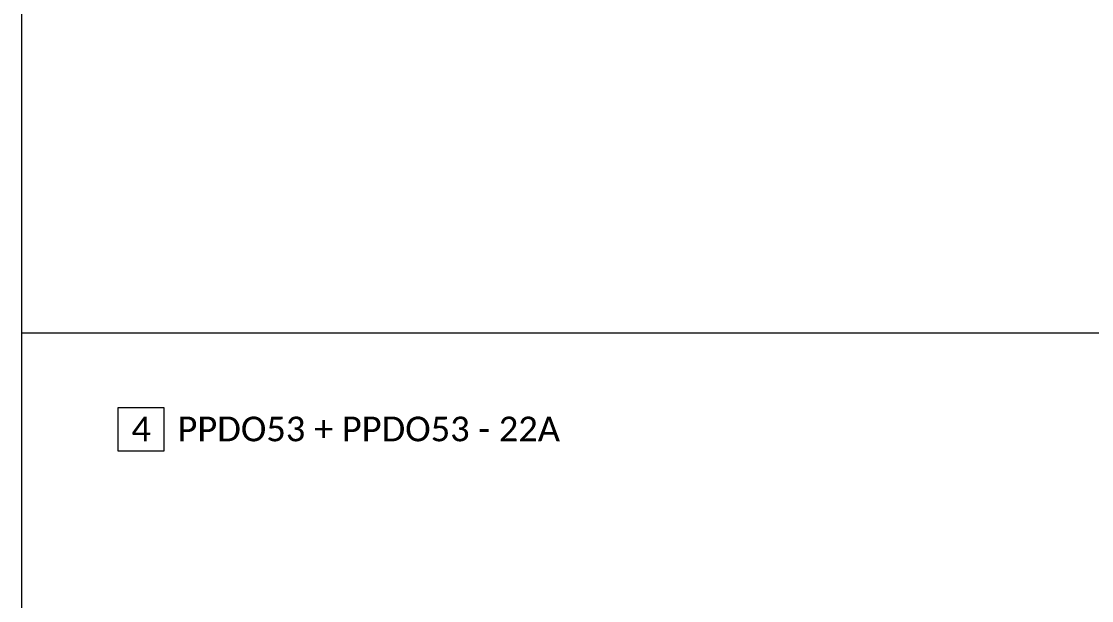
# Model space of a CAD drawing. Header units: millimetres. Extents: x 0 to 7790, y 0 to 17467.
# Drawn here: x 3645 to 4296, y 6149 to 6501 of the extents above; entities that cross this region are included whole.
import ezdxf

# ---------------------------------------------------------------- set-up
doc = ezdxf.new("R2010")
doc.units = ezdxf.units.MM
doc.layers.add('_MB_ramka_0.15', color=124, linetype='Continuous', lineweight=15)
doc.layers.add('_MB_tekst_0.25', color=40, linetype='Continuous', lineweight=25)
doc.styles.add('_MB_Calibri_Light_2.5', font='calibril.ttf', dxfattribs={"height": 2.5})

msp = doc.modelspace()

# ---------------------------------------------------------------- linework, layer by layer
at = {"layer": '_MB_ramka_0.15'}
msp.add_line((3645, 8045), (3645, 5445), dxfattribs=at)
msp.add_lwpolyline([(3645, 6311.67), (5145, 6311.67)], dxfattribs=at)
msp.add_lwpolyline([(3703.726, 6240.07), (3731.726, 6240.07), (3731.726, 6266.07), (3703.726, 6266.07)], close=True, dxfattribs=at)

# ---------------------------------------------------------------- texts
at = {"layer": '_MB_tekst_0.25', "char_height": 15, "style": '_MB_Calibri_Light_2.5'}
for s, insert, width, attachment_point in [('4', (3717.873, 6253.228), 19.52774, 5), ('PPDO53 + PPDO53 - 22A', (3739.913, 6253.228), 248.88706, 4)]:
    msp.add_mtext(s, dxfattribs=dict(at, insert=insert, width=width, attachment_point=attachment_point))

doc.saveas('drawing.dxf')
